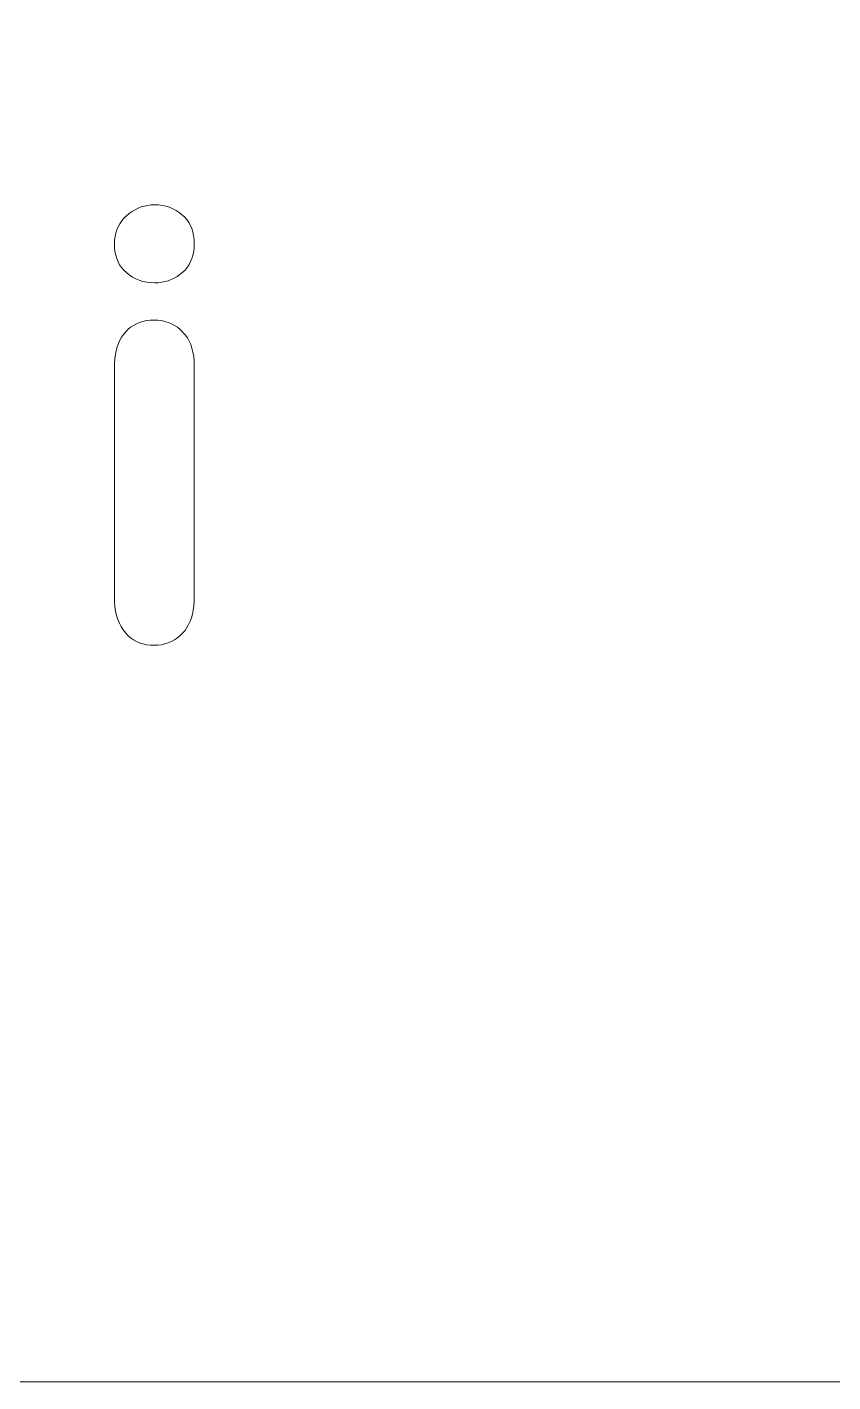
# Model space of a CAD drawing. Header units: millimetres. Extents: x -101 to 34, y -11 to -1.
# Drawn here: x -74.83 to -71.86, y -11.25 to -6.25 of the extents above; entities that cross this region are included whole.
import ezdxf

# ---------------------------------------------------------------- set-up
doc = ezdxf.new("R2010")
doc.units = ezdxf.units.MM
doc.header["$MEASUREMENT"] = 0
doc.layers.add('Layer 1', color=7, linetype='Continuous')

msp = doc.modelspace()

# ---------------------------------------------------------------- linework, layer by layer
at = {"layer": 'Layer 1', "lineweight": 20}
for points, knots in [([(-100.9197, -2.2468), (-100.9197, -2.2468), (-100.9197, -1.2468), (-100.9197, -1.2468), (-55.9197, -1.2468), (-10.9197, -1.2468), (34.0803, -1.2468), (34.0803, -1.2468), (34.0803, -10.2468), (34.0803, -10.2468)], [0, 0, 0, 0, 0.333333, 0.333333, 0.333333, 0.666667, 0.666667, 0.666667, 1, 1, 1, 1]), ([(19.0803, -10.2468), (19.0803, -10.2468), (34.0803, -10.2468), (34.0803, -10.2468), (34.0803, -10.2468), (34.0803, -11.2468), (34.0803, -11.2468), (-10.9197, -11.2468), (-55.9197, -11.2468), (-100.9197, -11.2468), (-100.9197, -11.2468), (-100.9197, -2.2468), (-100.9197, -2.2468), (-100.9197, -2.2468), (-85.9197, -2.2468), (-85.9197, -2.2468), (-85.9197, -2.2468), (-85.9197, -3.2468), (-85.9197, -3.2468), (-85.9197, -3.2468), (-70.9197, -3.2468), (-70.9197, -3.2468), (-70.9197, -3.2468), (-70.9197, -4.2468), (-70.9197, -4.2468), (-70.9197, -4.2468), (-55.9197, -4.2468), (-55.9197, -4.2468), (-55.9197, -4.2468), (-55.9197, -5.2468), (-55.9197, -5.2468), (-55.9197, -5.2468), (-40.9197, -5.2468), (-40.9197, -5.2468), (-40.9197, -5.2468), (-40.9197, -6.2468), (-40.9197, -6.2468), (-40.9197, -6.2468), (-25.9197, -6.2468), (-25.9197, -6.2468), (-25.9197, -6.2468), (-25.9197, -7.2468), (-25.9197, -7.2468), (-25.9197, -7.2468), (-10.9197, -7.2468), (-10.9197, -7.2468), (-10.9197, -7.2468), (-10.9197, -8.2468), (-10.9197, -8.2468), (-10.9197, -8.2468), (4.0803, -8.2468), (4.0803, -8.2468), (4.0803, -8.2468), (4.0803, -9.2468), (4.0803, -9.2468), (4.0803, -9.2468), (19.0803, -9.2468), (19.0803, -9.2468), (19.0803, -9.2468), (19.0803, -10.2468), (19.0803, -10.2468)], [0, 0, 0, 0, 0.05, 0.05, 0.05, 0.1, 0.1, 0.1, 0.15, 0.15, 0.15, 0.2, 0.2, 0.2, 0.25, 0.25, 0.25, 0.3, 0.3, 0.3, 0.35, 0.35, 0.35, 0.4, 0.4, 0.4, 0.45, 0.45, 0.45, 0.5, 0.5, 0.5, 0.55, 0.55, 0.55, 0.6, 0.6, 0.6, 0.65, 0.65, 0.65, 0.7, 0.7, 0.7, 0.75, 0.75, 0.75, 0.8, 0.8, 0.8, 0.85, 0.85, 0.85, 0.9, 0.9, 0.9, 0.95, 0.95, 0.95, 1, 1, 1, 1])]:
    msp.add_open_spline(points, degree=3, knots=knots, dxfattribs=at)
at = {"layer": 'Layer 1', "color": 1, "lineweight": 9}
for points, knots in [([(-74.3631, -7.1906), (-74.3631, -7.1906), (-74.3783, -7.1899), (-74.3783, -7.1899), (-74.3783, -7.1899), (-74.3783, -7.1899), (-74.3783, -7.1899), (-74.3783, -7.1899), (-74.3928, -7.1882), (-74.3928, -7.1882), (-74.3928, -7.1882), (-74.3928, -7.1882), (-74.3928, -7.1882), (-74.3928, -7.1882), (-74.4067, -7.1853), (-74.4067, -7.1853), (-74.4067, -7.1853), (-74.4067, -7.1853), (-74.4067, -7.1853), (-74.4067, -7.1853), (-74.4202, -7.1812), (-74.4202, -7.1812), (-74.4202, -7.1812), (-74.4202, -7.1812), (-74.4202, -7.1812), (-74.4202, -7.1812), (-74.433, -7.1758), (-74.433, -7.1758), (-74.433, -7.1758), (-74.433, -7.1758), (-74.433, -7.1758), (-74.433, -7.1758), (-74.4454, -7.1693), (-74.4454, -7.1693), (-74.4454, -7.1693), (-74.4454, -7.1693), (-74.4454, -7.1693), (-74.4454, -7.1693), (-74.4572, -7.1617), (-74.4572, -7.1617), (-74.4572, -7.1617), (-74.4572, -7.1617), (-74.4572, -7.1617), (-74.4572, -7.1617), (-74.4775, -7.1441), (-74.4775, -7.1441), (-74.4775, -7.1441), (-74.4775, -7.1441), (-74.4775, -7.1441), (-74.4775, -7.1441), (-74.4856, -7.1346), (-74.4856, -7.1346), (-74.4856, -7.1346), (-74.4856, -7.1346), (-74.4856, -7.1346), (-74.4856, -7.1346), (-74.4926, -7.1243), (-74.4926, -7.1243), (-74.4926, -7.1243), (-74.4926, -7.1243), (-74.4926, -7.1243), (-74.4926, -7.1243), (-74.4985, -7.1131), (-74.4985, -7.1131), (-74.4985, -7.1131), (-74.4985, -7.1131), (-74.4985, -7.1131), (-74.4985, -7.1131), (-74.5033, -7.1012), (-74.5033, -7.1012), (-74.5033, -7.1012), (-74.5033, -7.1012), (-74.5033, -7.1012), (-74.5033, -7.1012), (-74.5071, -7.0885), (-74.5071, -7.0885), (-74.5071, -7.0885), (-74.5071, -7.0885), (-74.5071, -7.0885), (-74.5071, -7.0885), (-74.5098, -7.0751), (-74.5098, -7.0751), (-74.5098, -7.0751), (-74.5098, -7.0751), (-74.5098, -7.0751), (-74.5098, -7.0751), (-74.5114, -7.0608), (-74.5114, -7.0608), (-74.5114, -7.0608), (-74.5114, -7.0608), (-74.5114, -7.0608), (-74.5114, -7.0608), (-74.5114, -7.0323), (-74.5114, -7.0323), (-74.5114, -7.0323), (-74.5114, -7.0323), (-74.5114, -7.0323), (-74.5114, -7.0323), (-74.5097, -7.0193), (-74.5097, -7.0193), (-74.5097, -7.0193), (-74.5097, -7.0193), (-74.5097, -7.0193), (-74.5097, -7.0193), (-74.507, -7.0069), (-74.507, -7.0069), (-74.507, -7.0069), (-74.507, -7.0069), (-74.507, -7.0069), (-74.507, -7.0069), (-74.5031, -6.9949), (-74.5031, -6.9949), (-74.5031, -6.9949), (-74.5031, -6.9949), (-74.5031, -6.9949), (-74.5031, -6.9949), (-74.4982, -6.9835), (-74.4982, -6.9835), (-74.4982, -6.9835), (-74.4982, -6.9835), (-74.4982, -6.9835), (-74.4982, -6.9835), (-74.4921, -6.9726), (-74.4921, -6.9726), (-74.4921, -6.9726), (-74.4921, -6.9726), (-74.4921, -6.9726), (-74.4921, -6.9726), (-74.485, -6.9623), (-74.485, -6.9623), (-74.485, -6.9623), (-74.485, -6.9623), (-74.485, -6.9623), (-74.485, -6.9623), (-74.4766, -6.9525), (-74.4766, -6.9525), (-74.4766, -6.9525), (-74.4766, -6.9525), (-74.4766, -6.9525), (-74.4766, -6.9525), (-74.4571, -6.9347), (-74.4571, -6.9347), (-74.4571, -6.9347), (-74.4571, -6.9347), (-74.4571, -6.9347), (-74.4571, -6.9347), (-74.4466, -6.9272), (-74.4466, -6.9272), (-74.4466, -6.9272), (-74.4466, -6.9272), (-74.4466, -6.9272), (-74.4466, -6.9272), (-74.4357, -6.9207), (-74.4357, -6.9207), (-74.4357, -6.9207), (-74.4357, -6.9207), (-74.4357, -6.9207), (-74.4357, -6.9207), (-74.4246, -6.9152), (-74.4246, -6.9152), (-74.4246, -6.9152), (-74.4246, -6.9152), (-74.4246, -6.9152), (-74.4246, -6.9152), (-74.413, -6.9107), (-74.413, -6.9107), (-74.413, -6.9107), (-74.413, -6.9107), (-74.413, -6.9107), (-74.413, -6.9107), (-74.401, -6.9071), (-74.401, -6.9071), (-74.401, -6.9071), (-74.401, -6.9071), (-74.401, -6.9071), (-74.401, -6.9071), (-74.3888, -6.9046), (-74.3888, -6.9046), (-74.3888, -6.9046), (-74.3888, -6.9046), (-74.3888, -6.9046), (-74.3888, -6.9046), (-74.3761, -6.9032), (-74.3761, -6.9032), (-74.3761, -6.9032), (-74.3761, -6.9032), (-74.3761, -6.9032), (-74.3761, -6.9032), (-74.349, -6.9032), (-74.349, -6.9032), (-74.349, -6.9032), (-74.349, -6.9032), (-74.349, -6.9032), (-74.349, -6.9032), (-74.3352, -6.9049), (-74.3352, -6.9049), (-74.3352, -6.9049), (-74.3352, -6.9049), (-74.3352, -6.9049), (-74.3352, -6.9049), (-74.3219, -6.9078), (-74.3219, -6.9078), (-74.3219, -6.9078), (-74.3219, -6.9078), (-74.3219, -6.9078), (-74.3219, -6.9078), (-74.3091, -6.9117), (-74.3091, -6.9117), (-74.3091, -6.9117), (-74.3091, -6.9117), (-74.3091, -6.9117), (-74.3091, -6.9117), (-74.2966, -6.9169), (-74.2966, -6.9169), (-74.2966, -6.9169), (-74.2966, -6.9169), (-74.2966, -6.9169), (-74.2966, -6.9169), (-74.2846, -6.9231), (-74.2846, -6.9231), (-74.2846, -6.9231), (-74.2846, -6.9231), (-74.2846, -6.9231), (-74.2846, -6.9231), (-74.2729, -6.9306), (-74.2729, -6.9306), (-74.2729, -6.9306), (-74.2729, -6.9306), (-74.2729, -6.9306), (-74.2729, -6.9306), (-74.2523, -6.9478), (-74.2523, -6.9478), (-74.2523, -6.9478), (-74.2523, -6.9478), (-74.2523, -6.9478), (-74.2523, -6.9478), (-74.2441, -6.9572), (-74.2441, -6.9572), (-74.2441, -6.9572), (-74.2441, -6.9572), (-74.2441, -6.9572), (-74.2441, -6.9572), (-74.237, -6.9675), (-74.237, -6.9675), (-74.237, -6.9675), (-74.237, -6.9675), (-74.237, -6.9675), (-74.237, -6.9675), (-74.231, -6.9786), (-74.231, -6.9786), (-74.231, -6.9786), (-74.231, -6.9786), (-74.231, -6.9786), (-74.231, -6.9786), (-74.2261, -6.9904), (-74.2261, -6.9904), (-74.2261, -6.9904), (-74.2261, -6.9904), (-74.2261, -6.9904), (-74.2261, -6.9904), (-74.2223, -7.003), (-74.2223, -7.003), (-74.2223, -7.003), (-74.2223, -7.003), (-74.2223, -7.003), (-74.2223, -7.003), (-74.2195, -7.0165), (-74.2195, -7.0165), (-74.2195, -7.0165), (-74.2195, -7.0165), (-74.2195, -7.0165), (-74.2195, -7.0165), (-74.2179, -7.0307), (-74.2179, -7.0307), (-74.2179, -7.0307), (-74.2179, -7.0307), (-74.2179, -7.0307), (-74.2179, -7.0307), (-74.2179, -7.0606), (-74.2179, -7.0606), (-74.2179, -7.0606), (-74.2179, -7.0606), (-74.2179, -7.0606), (-74.2179, -7.0606), (-74.2194, -7.0746), (-74.2194, -7.0746), (-74.2194, -7.0746), (-74.2194, -7.0746), (-74.2194, -7.0746), (-74.2194, -7.0746), (-74.2221, -7.0879), (-74.2221, -7.0879), (-74.2221, -7.0879), (-74.2221, -7.0879), (-74.2221, -7.0879), (-74.2221, -7.0879), (-74.2259, -7.1005), (-74.2259, -7.1005), (-74.2259, -7.1005), (-74.2259, -7.1005), (-74.2259, -7.1005), (-74.2259, -7.1005), (-74.2307, -7.1123), (-74.2307, -7.1123), (-74.2307, -7.1123), (-74.2307, -7.1123), (-74.2307, -7.1123), (-74.2307, -7.1123), (-74.2365, -7.1234), (-74.2365, -7.1234), (-74.2365, -7.1234), (-74.2365, -7.1234), (-74.2365, -7.1234), (-74.2365, -7.1234), (-74.2434, -7.1337), (-74.2434, -7.1337), (-74.2434, -7.1337), (-74.2434, -7.1337), (-74.2434, -7.1337), (-74.2434, -7.1337), (-74.2514, -7.1433), (-74.2514, -7.1433), (-74.2514, -7.1433), (-74.2514, -7.1433), (-74.2514, -7.1433), (-74.2514, -7.1433), (-74.2703, -7.1602), (-74.2703, -7.1602), (-74.2703, -7.1602), (-74.2703, -7.1602), (-74.2703, -7.1602), (-74.2703, -7.1602), (-74.2805, -7.1673), (-74.2805, -7.1673), (-74.2805, -7.1673), (-74.2805, -7.1673), (-74.2805, -7.1673), (-74.2805, -7.1673), (-74.2911, -7.1734), (-74.2911, -7.1734), (-74.2911, -7.1734), (-74.2911, -7.1734), (-74.2911, -7.1734), (-74.2911, -7.1734), (-74.3021, -7.1787), (-74.3021, -7.1787), (-74.3021, -7.1787), (-74.3021, -7.1787), (-74.3021, -7.1787), (-74.3021, -7.1787), (-74.3135, -7.1829), (-74.3135, -7.1829), (-74.3135, -7.1829), (-74.3135, -7.1829), (-74.3135, -7.1829), (-74.3135, -7.1829), (-74.3253, -7.1862), (-74.3253, -7.1862), (-74.3253, -7.1862), (-74.3253, -7.1862), (-74.3253, -7.1862), (-74.3253, -7.1862), (-74.3375, -7.1887), (-74.3375, -7.1887), (-74.3375, -7.1887), (-74.3375, -7.1887), (-74.3375, -7.1887), (-74.3375, -7.1887), (-74.3501, -7.1901), (-74.3501, -7.1901), (-74.3501, -7.1901), (-74.3501, -7.1901), (-74.3501, -7.1901), (-74.3501, -7.1901), (-74.3631, -7.1906), (-74.3631, -7.1906)], [0, 0, 0, 0, 0.008, 0.008, 0.008, 0.016, 0.016, 0.016, 0.024, 0.024, 0.024, 0.032, 0.032, 0.032, 0.04, 0.04, 0.04, 0.048, 0.048, 0.048, 0.056, 0.056, 0.056, 0.064, 0.064, 0.064, 0.072, 0.072, 0.072, 0.08, 0.08, 0.08, 0.088, 0.088, 0.088, 0.096, 0.096, 0.096, 0.104, 0.104, 0.104, 0.112, 0.112, 0.112, 0.12, 0.12, 0.12, 0.128, 0.128, 0.128, 0.136, 0.136, 0.136, 0.144, 0.144, 0.144, 0.152, 0.152, 0.152, 0.16, 0.16, 0.16, 0.168, 0.168, 0.168, 0.176, 0.176, 0.176, 0.184, 0.184, 0.184, 0.192, 0.192, 0.192, 0.2, 0.2, 0.2, 0.208, 0.208, 0.208, 0.216, 0.216, 0.216, 0.224, 0.224, 0.224, 0.232, 0.232, 0.232, 0.24, 0.24, 0.24, 0.248, 0.248, 0.248, 0.256, 0.256, 0.256, 0.264, 0.264, 0.264, 0.272, 0.272, 0.272, 0.28, 0.28, 0.28, 0.288, 0.288, 0.288, 0.296, 0.296, 0.296, 0.304, 0.304, 0.304, 0.312, 0.312, 0.312, 0.32, 0.32, 0.32, 0.328, 0.328, 0.328, 0.336, 0.336, 0.336, 0.344, 0.344, 0.344, 0.352, 0.352, 0.352, 0.36, 0.36, 0.36, 0.368, 0.368, 0.368, 0.376, 0.376, 0.376, 0.384, 0.384, 0.384, 0.392, 0.392, 0.392, 0.4, 0.4, 0.4, 0.408, 0.408, 0.408, 0.416, 0.416, 0.416, 0.424, 0.424, 0.424, 0.432, 0.432, 0.432, 0.44, 0.44, 0.44, 0.448, 0.448, 0.448, 0.456, 0.456, 0.456, 0.464, 0.464, 0.464, 0.472, 0.472, 0.472, 0.48, 0.48, 0.48, 0.488, 0.488, 0.488, 0.496, 0.496, 0.496, 0.504, 0.504, 0.504, 0.512, 0.512, 0.512, 0.52, 0.52, 0.52, 0.528, 0.528, 0.528, 0.536, 0.536, 0.536, 0.544, 0.544, 0.544, 0.552, 0.552, 0.552, 0.56, 0.56, 0.56, 0.568, 0.568, 0.568, 0.576, 0.576, 0.576, 0.584, 0.584, 0.584, 0.592, 0.592, 0.592, 0.6, 0.6, 0.6, 0.608, 0.608, 0.608, 0.616, 0.616, 0.616, 0.624, 0.624, 0.624, 0.632, 0.632, 0.632, 0.64, 0.64, 0.64, 0.648, 0.648, 0.648, 0.656, 0.656, 0.656, 0.664, 0.664, 0.664, 0.672, 0.672, 0.672, 0.68, 0.68, 0.68, 0.688, 0.688, 0.688, 0.696, 0.696, 0.696, 0.704, 0.704, 0.704, 0.712, 0.712, 0.712, 0.72, 0.72, 0.72, 0.728, 0.728, 0.728, 0.736, 0.736, 0.736, 0.744, 0.744, 0.744, 0.752, 0.752, 0.752, 0.76, 0.76, 0.76, 0.768, 0.768, 0.768, 0.776, 0.776, 0.776, 0.784, 0.784, 0.784, 0.792, 0.792, 0.792, 0.8, 0.8, 0.8, 0.808, 0.808, 0.808, 0.816, 0.816, 0.816, 0.824, 0.824, 0.824, 0.832, 0.832, 0.832, 0.84, 0.84, 0.84, 0.848, 0.848, 0.848, 0.856, 0.856, 0.856, 0.864, 0.864, 0.864, 0.872, 0.872, 0.872, 0.88, 0.88, 0.88, 0.888, 0.888, 0.888, 0.896, 0.896, 0.896, 0.904, 0.904, 0.904, 0.912, 0.912, 0.912, 0.92, 0.92, 0.92, 0.928, 0.928, 0.928, 0.936, 0.936, 0.936, 0.944, 0.944, 0.944, 0.952, 0.952, 0.952, 0.96, 0.96, 0.96, 0.968, 0.968, 0.968, 0.976, 0.976, 0.976, 0.984, 0.984, 0.984, 0.992, 0.992, 0.992, 1, 1, 1, 1]), ([(-74.2174, -7.4955), (-74.2174, -7.4955), (-74.2174, -7.4965), (-74.2174, -7.4965), (-74.2174, -7.4965), (-74.2174, -7.4965), (-74.2174, -7.4965), (-74.2174, -7.4965), (-74.2174, -7.4996), (-74.2174, -7.4996), (-74.2174, -7.4996), (-74.2174, -7.4996), (-74.2174, -7.4996), (-74.2174, -7.4996), (-74.2174, -7.5047), (-74.2174, -7.5047), (-74.2174, -7.5047), (-74.2174, -7.5047), (-74.2174, -7.5047), (-74.2174, -7.5047), (-74.2174, -7.5116), (-74.2174, -7.5116), (-74.2174, -7.5116), (-74.2174, -7.5116), (-74.2174, -7.5116), (-74.2174, -7.5116), (-74.2174, -7.5203), (-74.2174, -7.5203), (-74.2174, -7.5203), (-74.2174, -7.5203), (-74.2174, -7.5203), (-74.2174, -7.5203), (-74.2174, -7.5307), (-74.2174, -7.5307), (-74.2174, -7.5307), (-74.2174, -7.5307), (-74.2174, -7.5307), (-74.2174, -7.5307), (-74.2174, -7.5427), (-74.2174, -7.5427), (-74.2174, -7.5427), (-74.2174, -7.5427), (-74.2174, -7.5427), (-74.2174, -7.5427), (-74.2174, -7.5563), (-74.2174, -7.5563), (-74.2174, -7.5563), (-74.2174, -7.5563), (-74.2174, -7.5563), (-74.2174, -7.5563), (-74.2174, -7.5713), (-74.2174, -7.5713), (-74.2174, -7.5713), (-74.2174, -7.5713), (-74.2174, -7.5713), (-74.2174, -7.5713), (-74.2174, -7.5876), (-74.2174, -7.5876), (-74.2174, -7.5876), (-74.2174, -7.5876), (-74.2174, -7.5876), (-74.2174, -7.5876), (-74.2174, -7.6052), (-74.2174, -7.6052), (-74.2174, -7.6052), (-74.2174, -7.6052), (-74.2174, -7.6052), (-74.2174, -7.6052), (-74.2174, -7.6239), (-74.2174, -7.6239), (-74.2174, -7.6239), (-74.2174, -7.6239), (-74.2174, -7.6239), (-74.2174, -7.6239), (-74.2174, -7.6438), (-74.2174, -7.6438), (-74.2174, -7.6438), (-74.2174, -7.6438), (-74.2174, -7.6438), (-74.2174, -7.6438), (-74.2174, -7.6647), (-74.2174, -7.6647), (-74.2174, -7.6647), (-74.2174, -7.6647), (-74.2174, -7.6647), (-74.2174, -7.6647), (-74.2174, -7.6864), (-74.2174, -7.6864), (-74.2174, -7.6864), (-74.2174, -7.6864), (-74.2174, -7.6864), (-74.2174, -7.6864), (-74.2174, -7.709), (-74.2174, -7.709), (-74.2174, -7.709), (-74.2174, -7.709), (-74.2174, -7.709), (-74.2174, -7.709), (-74.2174, -7.7324), (-74.2174, -7.7324), (-74.2174, -7.7324), (-74.2174, -7.7324), (-74.2174, -7.7324), (-74.2174, -7.7324), (-74.2174, -7.7564), (-74.2174, -7.7564), (-74.2174, -7.7564), (-74.2174, -7.7564), (-74.2174, -7.7564), (-74.2174, -7.7564), (-74.2174, -7.7809), (-74.2174, -7.7809), (-74.2174, -7.7809), (-74.2174, -7.7809), (-74.2174, -7.7809), (-74.2174, -7.7809), (-74.2174, -7.8059), (-74.2174, -7.8059), (-74.2174, -7.8059), (-74.2174, -7.8059), (-74.2174, -7.8059), (-74.2174, -7.8059), (-74.2174, -7.8314), (-74.2174, -7.8314), (-74.2174, -7.8314), (-74.2174, -7.8314), (-74.2174, -7.8314), (-74.2174, -7.8314), (-74.2174, -7.8571), (-74.2174, -7.8571), (-74.2174, -7.8571), (-74.2174, -7.8571), (-74.2174, -7.8571), (-74.2174, -7.8571), (-74.2174, -7.8831), (-74.2174, -7.8831), (-74.2174, -7.8831), (-74.2174, -7.8831), (-74.2174, -7.8831), (-74.2174, -7.8831), (-74.2174, -7.9091), (-74.2174, -7.9091), (-74.2174, -7.9091), (-74.2174, -7.9091), (-74.2174, -7.9091), (-74.2174, -7.9091), (-74.2174, -7.9353), (-74.2174, -7.9353), (-74.2174, -7.9353), (-74.2174, -7.9353), (-74.2174, -7.9353), (-74.2174, -7.9353), (-74.2174, -7.9613), (-74.2174, -7.9613), (-74.2174, -7.9613), (-74.2174, -7.9613), (-74.2174, -7.9613), (-74.2174, -7.9613), (-74.2174, -7.9873), (-74.2174, -7.9873), (-74.2174, -7.9873), (-74.2174, -7.9873), (-74.2174, -7.9873), (-74.2174, -7.9873), (-74.2174, -8.013), (-74.2174, -8.013), (-74.2174, -8.013), (-74.2174, -8.013), (-74.2174, -8.013), (-74.2174, -8.013), (-74.2174, -8.0385), (-74.2174, -8.0385), (-74.2174, -8.0385), (-74.2174, -8.0385), (-74.2174, -8.0385), (-74.2174, -8.0385), (-74.2174, -8.0635), (-74.2174, -8.0635), (-74.2174, -8.0635), (-74.2174, -8.0635), (-74.2174, -8.0635), (-74.2174, -8.0635), (-74.2174, -8.088), (-74.2174, -8.088), (-74.2174, -8.088), (-74.2174, -8.088), (-74.2174, -8.088), (-74.2174, -8.088), (-74.2174, -8.112), (-74.2174, -8.112), (-74.2174, -8.112), (-74.2174, -8.112), (-74.2174, -8.112), (-74.2174, -8.112), (-74.2174, -8.1354), (-74.2174, -8.1354), (-74.2174, -8.1354), (-74.2174, -8.1354), (-74.2174, -8.1354), (-74.2174, -8.1354), (-74.2174, -8.1579), (-74.2174, -8.1579), (-74.2174, -8.1579), (-74.2174, -8.1579), (-74.2174, -8.1579), (-74.2174, -8.1579), (-74.2174, -8.1797), (-74.2174, -8.1797), (-74.2174, -8.1797), (-74.2174, -8.1797), (-74.2174, -8.1797), (-74.2174, -8.1797), (-74.2174, -8.2006), (-74.2174, -8.2006), (-74.2174, -8.2006), (-74.2174, -8.2006), (-74.2174, -8.2006), (-74.2174, -8.2006), (-74.2174, -8.2205), (-74.2174, -8.2205), (-74.2174, -8.2205), (-74.2174, -8.2205), (-74.2174, -8.2205), (-74.2174, -8.2205), (-74.2174, -8.2392), (-74.2174, -8.2392), (-74.2174, -8.2392), (-74.2174, -8.2392), (-74.2174, -8.2392), (-74.2174, -8.2392), (-74.2174, -8.2568), (-74.2174, -8.2568), (-74.2174, -8.2568), (-74.2174, -8.2568), (-74.2174, -8.2568), (-74.2174, -8.2568), (-74.2174, -8.2731), (-74.2174, -8.2731), (-74.2174, -8.2731), (-74.2174, -8.2731), (-74.2174, -8.2731), (-74.2174, -8.2731), (-74.2174, -8.2881), (-74.2174, -8.2881), (-74.2174, -8.2881), (-74.2174, -8.2881), (-74.2174, -8.2881), (-74.2174, -8.2881), (-74.2174, -8.3016), (-74.2174, -8.3016), (-74.2174, -8.3016), (-74.2174, -8.3016), (-74.2174, -8.3016), (-74.2174, -8.3016), (-74.2174, -8.3137), (-74.2174, -8.3137), (-74.2174, -8.3137), (-74.2174, -8.3137), (-74.2174, -8.3137), (-74.2174, -8.3137), (-74.2174, -8.3241), (-74.2174, -8.3241), (-74.2174, -8.3241), (-74.2174, -8.3241), (-74.2174, -8.3241), (-74.2174, -8.3241), (-74.2174, -8.3328), (-74.2174, -8.3328), (-74.2174, -8.3328), (-74.2174, -8.3328), (-74.2174, -8.3328), (-74.2174, -8.3328), (-74.2174, -8.3397), (-74.2174, -8.3397), (-74.2174, -8.3397), (-74.2174, -8.3397), (-74.2174, -8.3397), (-74.2174, -8.3397), (-74.2174, -8.3448), (-74.2174, -8.3448), (-74.2174, -8.3448), (-74.2174, -8.3448), (-74.2174, -8.3448), (-74.2174, -8.3448), (-74.2174, -8.3479), (-74.2174, -8.3479), (-74.2174, -8.3479), (-74.2174, -8.3479), (-74.2174, -8.3479), (-74.2174, -8.3479), (-74.2177, -8.3662), (-74.2177, -8.3662), (-74.2177, -8.3662), (-74.2177, -8.3662), (-74.2177, -8.3662), (-74.2177, -8.3662), (-74.219, -8.3827), (-74.219, -8.3827), (-74.219, -8.3827), (-74.219, -8.3827), (-74.219, -8.3827), (-74.219, -8.3827), (-74.2212, -8.3982), (-74.2212, -8.3982), (-74.2212, -8.3982), (-74.2212, -8.3982), (-74.2212, -8.3982), (-74.2212, -8.3982), (-74.224, -8.4129), (-74.224, -8.4129), (-74.224, -8.4129), (-74.224, -8.4129), (-74.224, -8.4129), (-74.224, -8.4129), (-74.2278, -8.4268), (-74.2278, -8.4268), (-74.2278, -8.4268), (-74.2278, -8.4268), (-74.2278, -8.4268), (-74.2278, -8.4268), (-74.2324, -8.4397), (-74.2324, -8.4397), (-74.2324, -8.4397), (-74.2324, -8.4397), (-74.2324, -8.4397), (-74.2324, -8.4397), (-74.238, -8.4518), (-74.238, -8.4518), (-74.238, -8.4518), (-74.238, -8.4518), (-74.238, -8.4518), (-74.238, -8.4518), (-74.2443, -8.4631), (-74.2443, -8.4631), (-74.2443, -8.4631), (-74.2443, -8.4631), (-74.2443, -8.4631), (-74.2443, -8.4631), (-74.2514, -8.4734), (-74.2514, -8.4734), (-74.2514, -8.4734), (-74.2514, -8.4734), (-74.2514, -8.4734), (-74.2514, -8.4734), (-74.269, -8.4925), (-74.269, -8.4925), (-74.269, -8.4925), (-74.269, -8.4925), (-74.269, -8.4925), (-74.269, -8.4925), (-74.2792, -8.5009), (-74.2792, -8.5009), (-74.2792, -8.5009), (-74.2792, -8.5009), (-74.2792, -8.5009), (-74.2792, -8.5009), (-74.2899, -8.5082), (-74.2899, -8.5082), (-74.2899, -8.5082), (-74.2899, -8.5082), (-74.2899, -8.5082), (-74.2899, -8.5082), (-74.3012, -8.5143), (-74.3012, -8.5143), (-74.3012, -8.5143), (-74.3012, -8.5143), (-74.3012, -8.5143), (-74.3012, -8.5143), (-74.3131, -8.5193), (-74.3131, -8.5193), (-74.3131, -8.5193), (-74.3131, -8.5193), (-74.3131, -8.5193), (-74.3131, -8.5193), (-74.3254, -8.5233), (-74.3254, -8.5233), (-74.3254, -8.5233), (-74.3254, -8.5233), (-74.3254, -8.5233), (-74.3254, -8.5233), (-74.3385, -8.5261), (-74.3385, -8.5261), (-74.3385, -8.5261), (-74.3385, -8.5261), (-74.3385, -8.5261), (-74.3385, -8.5261), (-74.352, -8.5277), (-74.352, -8.5277), (-74.352, -8.5277), (-74.352, -8.5277), (-74.352, -8.5277), (-74.352, -8.5277), (-74.3802, -8.5277), (-74.3802, -8.5277), (-74.3802, -8.5277), (-74.3802, -8.5277), (-74.3802, -8.5277), (-74.3802, -8.5277), (-74.3937, -8.526), (-74.3937, -8.526), (-74.3937, -8.526), (-74.3937, -8.526), (-74.3937, -8.526), (-74.3937, -8.526), (-74.4066, -8.5232), (-74.4066, -8.5232), (-74.4066, -8.5232), (-74.4066, -8.5232), (-74.4066, -8.5232), (-74.4066, -8.5232), (-74.4189, -8.5191), (-74.4189, -8.5191), (-74.4189, -8.5191), (-74.4189, -8.5191), (-74.4189, -8.5191), (-74.4189, -8.5191), (-74.4306, -8.514), (-74.4306, -8.514), (-74.4306, -8.514), (-74.4306, -8.514), (-74.4306, -8.514), (-74.4306, -8.514), (-74.4417, -8.5077), (-74.4417, -8.5077), (-74.4417, -8.5077), (-74.4417, -8.5077), (-74.4417, -8.5077), (-74.4417, -8.5077), (-74.4522, -8.5002), (-74.4522, -8.5002), (-74.4522, -8.5002), (-74.4522, -8.5002), (-74.4522, -8.5002), (-74.4522, -8.5002), (-74.462, -8.4916), (-74.462, -8.4916), (-74.462, -8.4916), (-74.462, -8.4916), (-74.462, -8.4916), (-74.462, -8.4916), (-74.4798, -8.471), (-74.4798, -8.471), (-74.4798, -8.471), (-74.4798, -8.471), (-74.4798, -8.471), (-74.4798, -8.471), (-74.4873, -8.4592), (-74.4873, -8.4592), (-74.4873, -8.4592), (-74.4873, -8.4592), (-74.4873, -8.4592), (-74.4873, -8.4592), (-74.4938, -8.4464), (-74.4938, -8.4464), (-74.4938, -8.4464), (-74.4938, -8.4464), (-74.4938, -8.4464), (-74.4938, -8.4464), (-74.4994, -8.4326), (-74.4994, -8.4326), (-74.4994, -8.4326), (-74.4994, -8.4326), (-74.4994, -8.4326), (-74.4994, -8.4326), (-74.5039, -8.4179), (-74.5039, -8.4179), (-74.5039, -8.4179), (-74.5039, -8.4179), (-74.5039, -8.4179), (-74.5039, -8.4179), (-74.5074, -8.4021), (-74.5074, -8.4021), (-74.5074, -8.4021), (-74.5074, -8.4021), (-74.5074, -8.4021), (-74.5074, -8.4021), (-74.5099, -8.3854), (-74.5099, -8.3854), (-74.5099, -8.3854), (-74.5099, -8.3854), (-74.5099, -8.3854), (-74.5099, -8.3854), (-74.5114, -8.3676), (-74.5114, -8.3676), (-74.5114, -8.3676), (-74.5114, -8.3676), (-74.5114, -8.3676), (-74.5114, -8.3676), (-74.5119, -8.3479), (-74.5119, -8.3479), (-74.5119, -8.3479), (-74.5119, -8.3479), (-74.5119, -8.3479), (-74.5119, -8.3479), (-74.5119, -8.3449), (-74.5119, -8.3449), (-74.5119, -8.3449), (-74.5119, -8.3449), (-74.5119, -8.3449), (-74.5119, -8.3449), (-74.5119, -8.3398), (-74.5119, -8.3398), (-74.5119, -8.3398), (-74.5119, -8.3398), (-74.5119, -8.3398), (-74.5119, -8.3398), (-74.5119, -8.333), (-74.5119, -8.333), (-74.5119, -8.333), (-74.5119, -8.333), (-74.5119, -8.333), (-74.5119, -8.333), (-74.5119, -8.3243), (-74.5119, -8.3243), (-74.5119, -8.3243), (-74.5119, -8.3243), (-74.5119, -8.3243), (-74.5119, -8.3243), (-74.5119, -8.3141), (-74.5119, -8.3141), (-74.5119, -8.3141), (-74.5119, -8.3141), (-74.5119, -8.3141), (-74.5119, -8.3141), (-74.5119, -8.3021), (-74.5119, -8.3021), (-74.5119, -8.3021), (-74.5119, -8.3021), (-74.5119, -8.3021), (-74.5119, -8.3021), (-74.5119, -8.2887), (-74.5119, -8.2887), (-74.5119, -8.2887), (-74.5119, -8.2887), (-74.5119, -8.2887), (-74.5119, -8.2887), (-74.5119, -8.2739), (-74.5119, -8.2739), (-74.5119, -8.2739), (-74.5119, -8.2739), (-74.5119, -8.2739), (-74.5119, -8.2739), (-74.5119, -8.2577), (-74.5119, -8.2577), (-74.5119, -8.2577), (-74.5119, -8.2577), (-74.5119, -8.2577), (-74.5119, -8.2577), (-74.5119, -8.2403), (-74.5119, -8.2403), (-74.5119, -8.2403), (-74.5119, -8.2403), (-74.5119, -8.2403), (-74.5119, -8.2403), (-74.5119, -8.2218), (-74.5119, -8.2218), (-74.5119, -8.2218), (-74.5119, -8.2218), (-74.5119, -8.2218), (-74.5119, -8.2218), (-74.5119, -8.2021), (-74.5119, -8.2021), (-74.5119, -8.2021), (-74.5119, -8.2021), (-74.5119, -8.2021), (-74.5119, -8.2021), (-74.5119, -8.1815), (-74.5119, -8.1815), (-74.5119, -8.1815), (-74.5119, -8.1815), (-74.5119, -8.1815), (-74.5119, -8.1815), (-74.5119, -8.1599), (-74.5119, -8.1599), (-74.5119, -8.1599), (-74.5119, -8.1599), (-74.5119, -8.1599), (-74.5119, -8.1599), (-74.5119, -8.1375), (-74.5119, -8.1375), (-74.5119, -8.1375), (-74.5119, -8.1375), (-74.5119, -8.1375), (-74.5119, -8.1375), (-74.5119, -8.1145), (-74.5119, -8.1145), (-74.5119, -8.1145), (-74.5119, -8.1145), (-74.5119, -8.1145), (-74.5119, -8.1145), (-74.5119, -8.0907), (-74.5119, -8.0907), (-74.5119, -8.0907), (-74.5119, -8.0907), (-74.5119, -8.0907), (-74.5119, -8.0907), (-74.5119, -8.0665), (-74.5119, -8.0665), (-74.5119, -8.0665), (-74.5119, -8.0665), (-74.5119, -8.0665), (-74.5119, -8.0665), (-74.5119, -8.0416), (-74.5119, -8.0416), (-74.5119, -8.0416), (-74.5119, -8.0416), (-74.5119, -8.0416), (-74.5119, -8.0416), (-74.5119, -8.0165), (-74.5119, -8.0165), (-74.5119, -8.0165), (-74.5119, -8.0165), (-74.5119, -8.0165), (-74.5119, -8.0165), (-74.5119, -7.9911), (-74.5119, -7.9911), (-74.5119, -7.9911), (-74.5119, -7.9911), (-74.5119, -7.9911), (-74.5119, -7.9911), (-74.5119, -7.9654), (-74.5119, -7.9654), (-74.5119, -7.9654), (-74.5119, -7.9654), (-74.5119, -7.9654), (-74.5119, -7.9654), (-74.5119, -7.9396), (-74.5119, -7.9396), (-74.5119, -7.9396), (-74.5119, -7.9396), (-74.5119, -7.9396), (-74.5119, -7.9396), (-74.5119, -7.9137), (-74.5119, -7.9137), (-74.5119, -7.9137), (-74.5119, -7.9137), (-74.5119, -7.9137), (-74.5119, -7.9137), (-74.5119, -7.8879), (-74.5119, -7.8879), (-74.5119, -7.8879), (-74.5119, -7.8879), (-74.5119, -7.8879), (-74.5119, -7.8879), (-74.5119, -7.8622), (-74.5119, -7.8622), (-74.5119, -7.8622), (-74.5119, -7.8622), (-74.5119, -7.8622), (-74.5119, -7.8622), (-74.5119, -7.8367), (-74.5119, -7.8367), (-74.5119, -7.8367), (-74.5119, -7.8367), (-74.5119, -7.8367), (-74.5119, -7.8367), (-74.5119, -7.8116), (-74.5119, -7.8116), (-74.5119, -7.8116), (-74.5119, -7.8116), (-74.5119, -7.8116), (-74.5119, -7.8116), (-74.5119, -7.7868), (-74.5119, -7.7868), (-74.5119, -7.7868), (-74.5119, -7.7868), (-74.5119, -7.7868), (-74.5119, -7.7868), (-74.5119, -7.7625), (-74.5119, -7.7625), (-74.5119, -7.7625), (-74.5119, -7.7625), (-74.5119, -7.7625), (-74.5119, -7.7625), (-74.5119, -7.7387), (-74.5119, -7.7387), (-74.5119, -7.7387), (-74.5119, -7.7387), (-74.5119, -7.7387), (-74.5119, -7.7387), (-74.5119, -7.7156), (-74.5119, -7.7156), (-74.5119, -7.7156), (-74.5119, -7.7156), (-74.5119, -7.7156), (-74.5119, -7.7156), (-74.5119, -7.6933), (-74.5119, -7.6933), (-74.5119, -7.6933), (-74.5119, -7.6933), (-74.5119, -7.6933), (-74.5119, -7.6933), (-74.5119, -7.6718), (-74.5119, -7.6718), (-74.5119, -7.6718), (-74.5119, -7.6718), (-74.5119, -7.6718), (-74.5119, -7.6718), (-74.5119, -7.6511), (-74.5119, -7.6511), (-74.5119, -7.6511), (-74.5119, -7.6511), (-74.5119, -7.6511), (-74.5119, -7.6511), (-74.5119, -7.6315), (-74.5119, -7.6315), (-74.5119, -7.6315), (-74.5119, -7.6315), (-74.5119, -7.6315), (-74.5119, -7.6315), (-74.5119, -7.6129), (-74.5119, -7.6129), (-74.5119, -7.6129), (-74.5119, -7.6129), (-74.5119, -7.6129), (-74.5119, -7.6129), (-74.5119, -7.5955), (-74.5119, -7.5955), (-74.5119, -7.5955), (-74.5119, -7.5955), (-74.5119, -7.5955), (-74.5119, -7.5955), (-74.5119, -7.5793), (-74.5119, -7.5793), (-74.5119, -7.5793), (-74.5119, -7.5793), (-74.5119, -7.5793), (-74.5119, -7.5793), (-74.5119, -7.5645), (-74.5119, -7.5645), (-74.5119, -7.5645), (-74.5119, -7.5645), (-74.5119, -7.5645), (-74.5119, -7.5645), (-74.5119, -7.5511), (-74.5119, -7.5511), (-74.5119, -7.5511), (-74.5119, -7.5511), (-74.5119, -7.5511), (-74.5119, -7.5511), (-74.5119, -7.5392), (-74.5119, -7.5392), (-74.5119, -7.5392), (-74.5119, -7.5392), (-74.5119, -7.5392), (-74.5119, -7.5392), (-74.5119, -7.5289), (-74.5119, -7.5289), (-74.5119, -7.5289), (-74.5119, -7.5289), (-74.5119, -7.5289), (-74.5119, -7.5289), (-74.5119, -7.5203), (-74.5119, -7.5203), (-74.5119, -7.5203), (-74.5119, -7.5203), (-74.5119, -7.5203), (-74.5119, -7.5203), (-74.5119, -7.5134), (-74.5119, -7.5134), (-74.5119, -7.5134), (-74.5119, -7.5134), (-74.5119, -7.5134), (-74.5119, -7.5134), (-74.5119, -7.5084), (-74.5119, -7.5084), (-74.5119, -7.5084), (-74.5119, -7.5084), (-74.5119, -7.5084), (-74.5119, -7.5084), (-74.5119, -7.5054), (-74.5119, -7.5054), (-74.5119, -7.5054), (-74.5119, -7.5054), (-74.5119, -7.5054), (-74.5119, -7.5054), (-74.5116, -7.4871), (-74.5116, -7.4871), (-74.5116, -7.4871), (-74.5116, -7.4871), (-74.5116, -7.4871), (-74.5116, -7.4871), (-74.5103, -7.4708), (-74.5103, -7.4708), (-74.5103, -7.4708), (-74.5103, -7.4708), (-74.5103, -7.4708), (-74.5103, -7.4708), (-74.5082, -7.4555), (-74.5082, -7.4555), (-74.5082, -7.4555), (-74.5082, -7.4555), (-74.5082, -7.4555), (-74.5082, -7.4555), (-74.5054, -7.441), (-74.5054, -7.441), (-74.5054, -7.441), (-74.5054, -7.441), (-74.5054, -7.441), (-74.5054, -7.441), (-74.5017, -7.4273), (-74.5017, -7.4273), (-74.5017, -7.4273), (-74.5017, -7.4273), (-74.5017, -7.4273), (-74.5017, -7.4273), (-74.4972, -7.4146), (-74.4972, -7.4146), (-74.4972, -7.4146), (-74.4972, -7.4146), (-74.4972, -7.4146), (-74.4972, -7.4146), (-74.4919, -7.4027), (-74.4919, -7.4027), (-74.4919, -7.4027), (-74.4919, -7.4027), (-74.4919, -7.4027), (-74.4919, -7.4027), (-74.4859, -7.3916), (-74.4859, -7.3916), (-74.4859, -7.3916), (-74.4859, -7.3916), (-74.4859, -7.3916), (-74.4859, -7.3916), (-74.479, -7.3815), (-74.479, -7.3815), (-74.479, -7.3815), (-74.479, -7.3815), (-74.479, -7.3815), (-74.479, -7.3815), (-74.462, -7.3629), (-74.462, -7.3629), (-74.462, -7.3629), (-74.462, -7.3629), (-74.462, -7.3629), (-74.462, -7.3629), (-74.4522, -7.3547), (-74.4522, -7.3547), (-74.4522, -7.3547), (-74.4522, -7.3547), (-74.4522, -7.3547), (-74.4522, -7.3547), (-74.4417, -7.3476), (-74.4417, -7.3476), (-74.4417, -7.3476), (-74.4417, -7.3476), (-74.4417, -7.3476), (-74.4417, -7.3476), (-74.4306, -7.3415), (-74.4306, -7.3415), (-74.4306, -7.3415), (-74.4306, -7.3415), (-74.4306, -7.3415), (-74.4306, -7.3415), (-74.4189, -7.3366), (-74.4189, -7.3366), (-74.4189, -7.3366), (-74.4189, -7.3366), (-74.4189, -7.3366), (-74.4189, -7.3366), (-74.4066, -7.3328), (-74.4066, -7.3328), (-74.4066, -7.3328), (-74.4066, -7.3328), (-74.4066, -7.3328), (-74.4066, -7.3328), (-74.3937, -7.3301), (-74.3937, -7.3301), (-74.3937, -7.3301), (-74.3937, -7.3301), (-74.3937, -7.3301), (-74.3937, -7.3301), (-74.3802, -7.3284), (-74.3802, -7.3284), (-74.3802, -7.3284), (-74.3802, -7.3284), (-74.3802, -7.3284), (-74.3802, -7.3284), (-74.352, -7.3284), (-74.352, -7.3284), (-74.352, -7.3284), (-74.352, -7.3284), (-74.352, -7.3284), (-74.352, -7.3284), (-74.3385, -7.3301), (-74.3385, -7.3301), (-74.3385, -7.3301), (-74.3385, -7.3301), (-74.3385, -7.3301), (-74.3385, -7.3301), (-74.3254, -7.3328), (-74.3254, -7.3328), (-74.3254, -7.3328), (-74.3254, -7.3328), (-74.3254, -7.3328), (-74.3254, -7.3328), (-74.3131, -7.3366), (-74.3131, -7.3366), (-74.3131, -7.3366), (-74.3131, -7.3366), (-74.3131, -7.3366), (-74.3131, -7.3366), (-74.3012, -7.3415), (-74.3012, -7.3415), (-74.3012, -7.3415), (-74.3012, -7.3415), (-74.3012, -7.3415), (-74.3012, -7.3415), (-74.2899, -7.3476), (-74.2899, -7.3476), (-74.2899, -7.3476), (-74.2899, -7.3476), (-74.2899, -7.3476), (-74.2899, -7.3476), (-74.2792, -7.3547), (-74.2792, -7.3547), (-74.2792, -7.3547), (-74.2792, -7.3547), (-74.2792, -7.3547), (-74.2792, -7.3547), (-74.269, -7.3629), (-74.269, -7.3629), (-74.269, -7.3629), (-74.269, -7.3629), (-74.269, -7.3629), (-74.269, -7.3629), (-74.2505, -7.3825), (-74.2505, -7.3825), (-74.2505, -7.3825), (-74.2505, -7.3825), (-74.2505, -7.3825), (-74.2505, -7.3825), (-74.2428, -7.3936), (-74.2428, -7.3936), (-74.2428, -7.3936), (-74.2428, -7.3936), (-74.2428, -7.3936), (-74.2428, -7.3936), (-74.2361, -7.4056), (-74.2361, -7.4056), (-74.2361, -7.4056), (-74.2361, -7.4056), (-74.2361, -7.4056), (-74.2361, -7.4056), (-74.2304, -7.4185), (-74.2304, -7.4185), (-74.2304, -7.4185), (-74.2304, -7.4185), (-74.2304, -7.4185), (-74.2304, -7.4185), (-74.2257, -7.4322), (-74.2257, -7.4322), (-74.2257, -7.4322), (-74.2257, -7.4322), (-74.2257, -7.4322), (-74.2257, -7.4322), (-74.222, -7.4467), (-74.222, -7.4467), (-74.222, -7.4467), (-74.222, -7.4467), (-74.222, -7.4467), (-74.222, -7.4467), (-74.2194, -7.4622), (-74.2194, -7.4622), (-74.2194, -7.4622), (-74.2194, -7.4622), (-74.2194, -7.4622), (-74.2194, -7.4622), (-74.2179, -7.4784), (-74.2179, -7.4784), (-74.2179, -7.4784), (-74.2179, -7.4784), (-74.2179, -7.4784), (-74.2179, -7.4784), (-74.2174, -7.4955), (-74.2174, -7.4955)], [0, 0, 0, 0, 0.003077, 0.003077, 0.003077, 0.006154, 0.006154, 0.006154, 0.009231, 0.009231, 0.009231, 0.012308, 0.012308, 0.012308, 0.015385, 0.015385, 0.015385, 0.018462, 0.018462, 0.018462, 0.021538, 0.021538, 0.021538, 0.024615, 0.024615, 0.024615, 0.027692, 0.027692, 0.027692, 0.030769, 0.030769, 0.030769, 0.033846, 0.033846, 0.033846, 0.036923, 0.036923, 0.036923, 0.04, 0.04, 0.04, 0.043077, 0.043077, 0.043077, 0.046154, 0.046154, 0.046154, 0.049231, 0.049231, 0.049231, 0.052308, 0.052308, 0.052308, 0.055385, 0.055385, 0.055385, 0.058462, 0.058462, 0.058462, 0.061538, 0.061538, 0.061538, 0.064615, 0.064615, 0.064615, 0.067692, 0.067692, 0.067692, 0.070769, 0.070769, 0.070769, 0.073846, 0.073846, 0.073846, 0.076923, 0.076923, 0.076923, 0.08, 0.08, 0.08, 0.083077, 0.083077, 0.083077, 0.086154, 0.086154, 0.086154, 0.089231, 0.089231, 0.089231, 0.092308, 0.092308, 0.092308, 0.095385, 0.095385, 0.095385, 0.098462, 0.098462, 0.098462, 0.101538, 0.101538, 0.101538, 0.104615, 0.104615, 0.104615, 0.107692, 0.107692, 0.107692, 0.110769, 0.110769, 0.110769, 0.113846, 0.113846, 0.113846, 0.116923, 0.116923, 0.116923, 0.12, 0.12, 0.12, 0.123077, 0.123077, 0.123077, 0.126154, 0.126154, 0.126154, 0.129231, 0.129231, 0.129231, 0.132308, 0.132308, 0.132308, 0.135385, 0.135385, 0.135385, 0.138462, 0.138462, 0.138462, 0.141538, 0.141538, 0.141538, 0.144615, 0.144615, 0.144615, 0.147692, 0.147692, 0.147692, 0.150769, 0.150769, 0.150769, 0.153846, 0.153846, 0.153846, 0.156923, 0.156923, 0.156923, 0.16, 0.16, 0.16, 0.163077, 0.163077, 0.163077, 0.166154, 0.166154, 0.166154, 0.169231, 0.169231, 0.169231, 0.172308, 0.172308, 0.172308, 0.175385, 0.175385, 0.175385, 0.178462, 0.178462, 0.178462, 0.181538, 0.181538, 0.181538, 0.184615, 0.184615, 0.184615, 0.187692, 0.187692, 0.187692, 0.190769, 0.190769, 0.190769, 0.193846, 0.193846, 0.193846, 0.196923, 0.196923, 0.196923, 0.2, 0.2, 0.2, 0.203077, 0.203077, 0.203077, 0.206154, 0.206154, 0.206154, 0.209231, 0.209231, 0.209231, 0.212308, 0.212308, 0.212308, 0.215385, 0.215385, 0.215385, 0.218462, 0.218462, 0.218462, 0.221538, 0.221538, 0.221538, 0.224615, 0.224615, 0.224615, 0.227692, 0.227692, 0.227692, 0.230769, 0.230769, 0.230769, 0.233846, 0.233846, 0.233846, 0.236923, 0.236923, 0.236923, 0.24, 0.24, 0.24, 0.243077, 0.243077, 0.243077, 0.246154, 0.246154, 0.246154, 0.249231, 0.249231, 0.249231, 0.252308, 0.252308, 0.252308, 0.255385, 0.255385, 0.255385, 0.258462, 0.258462, 0.258462, 0.261538, 0.261538, 0.261538, 0.264615, 0.264615, 0.264615, 0.267692, 0.267692, 0.267692, 0.270769, 0.270769, 0.270769, 0.273846, 0.273846, 0.273846, 0.276923, 0.276923, 0.276923, 0.28, 0.28, 0.28, 0.283077, 0.283077, 0.283077, 0.286154, 0.286154, 0.286154, 0.289231, 0.289231, 0.289231, 0.292308, 0.292308, 0.292308, 0.295385, 0.295385, 0.295385, 0.298462, 0.298462, 0.298462, 0.301538, 0.301538, 0.301538, 0.304615, 0.304615, 0.304615, 0.307692, 0.307692, 0.307692, 0.310769, 0.310769, 0.310769, 0.313846, 0.313846, 0.313846, 0.316923, 0.316923, 0.316923, 0.32, 0.32, 0.32, 0.323077, 0.323077, 0.323077, 0.326154, 0.326154, 0.326154, 0.329231, 0.329231, 0.329231, 0.332308, 0.332308, 0.332308, 0.335385, 0.335385, 0.335385, 0.338462, 0.338462, 0.338462, 0.341538, 0.341538, 0.341538, 0.344615, 0.344615, 0.344615, 0.347692, 0.347692, 0.347692, 0.350769, 0.350769, 0.350769, 0.353846, 0.353846, 0.353846, 0.356923, 0.356923, 0.356923, 0.36, 0.36, 0.36, 0.363077, 0.363077, 0.363077, 0.366154, 0.366154, 0.366154, 0.369231, 0.369231, 0.369231, 0.372308, 0.372308, 0.372308, 0.375385, 0.375385, 0.375385, 0.378462, 0.378462, 0.378462, 0.381538, 0.381538, 0.381538, 0.384615, 0.384615, 0.384615, 0.387692, 0.387692, 0.387692, 0.390769, 0.390769, 0.390769, 0.393846, 0.393846, 0.393846, 0.396923, 0.396923, 0.396923, 0.4, 0.4, 0.4, 0.403077, 0.403077, 0.403077, 0.406154, 0.406154, 0.406154, 0.409231, 0.409231, 0.409231, 0.412308, 0.412308, 0.412308, 0.415385, 0.415385, 0.415385, 0.418462, 0.418462, 0.418462, 0.421538, 0.421538, 0.421538, 0.424615, 0.424615, 0.424615, 0.427692, 0.427692, 0.427692, 0.430769, 0.430769, 0.430769, 0.433846, 0.433846, 0.433846, 0.436923, 0.436923, 0.436923, 0.44, 0.44, 0.44, 0.443077, 0.443077, 0.443077, 0.446154, 0.446154, 0.446154, 0.449231, 0.449231, 0.449231, 0.452308, 0.452308, 0.452308, 0.455385, 0.455385, 0.455385, 0.458462, 0.458462, 0.458462, 0.461538, 0.461538, 0.461538, 0.464615, 0.464615, 0.464615, 0.467692, 0.467692, 0.467692, 0.470769, 0.470769, 0.470769, 0.473846, 0.473846, 0.473846, 0.476923, 0.476923, 0.476923, 0.48, 0.48, 0.48, 0.483077, 0.483077, 0.483077, 0.486154, 0.486154, 0.486154, 0.489231, 0.489231, 0.489231, 0.492308, 0.492308, 0.492308, 0.495385, 0.495385, 0.495385, 0.498462, 0.498462, 0.498462, 0.501538, 0.501538, 0.501538, 0.504615, 0.504615, 0.504615, 0.507692, 0.507692, 0.507692, 0.510769, 0.510769, 0.510769, 0.513846, 0.513846, 0.513846, 0.516923, 0.516923, 0.516923, 0.52, 0.52, 0.52, 0.523077, 0.523077, 0.523077, 0.526154, 0.526154, 0.526154, 0.529231, 0.529231, 0.529231, 0.532308, 0.532308, 0.532308, 0.535385, 0.535385, 0.535385, 0.538462, 0.538462, 0.538462, 0.541538, 0.541538, 0.541538, 0.544615, 0.544615, 0.544615, 0.547692, 0.547692, 0.547692, 0.550769, 0.550769, 0.550769, 0.553846, 0.553846, 0.553846, 0.556923, 0.556923, 0.556923, 0.56, 0.56, 0.56, 0.563077, 0.563077, 0.563077, 0.566154, 0.566154, 0.566154, 0.569231, 0.569231, 0.569231, 0.572308, 0.572308, 0.572308, 0.575385, 0.575385, 0.575385, 0.578462, 0.578462, 0.578462, 0.581538, 0.581538, 0.581538, 0.584615, 0.584615, 0.584615, 0.587692, 0.587692, 0.587692, 0.590769, 0.590769, 0.590769, 0.593846, 0.593846, 0.593846, 0.596923, 0.596923, 0.596923, 0.6, 0.6, 0.6, 0.603077, 0.603077, 0.603077, 0.606154, 0.606154, 0.606154, 0.609231, 0.609231, 0.609231, 0.612308, 0.612308, 0.612308, 0.615385, 0.615385, 0.615385, 0.618462, 0.618462, 0.618462, 0.621538, 0.621538, 0.621538, 0.624615, 0.624615, 0.624615, 0.627692, 0.627692, 0.627692, 0.630769, 0.630769, 0.630769, 0.633846, 0.633846, 0.633846, 0.636923, 0.636923, 0.636923, 0.64, 0.64, 0.64, 0.643077, 0.643077, 0.643077, 0.646154, 0.646154, 0.646154, 0.649231, 0.649231, 0.649231, 0.652308, 0.652308, 0.652308, 0.655385, 0.655385, 0.655385, 0.658462, 0.658462, 0.658462, 0.661538, 0.661538, 0.661538, 0.664615, 0.664615, 0.664615, 0.667692, 0.667692, 0.667692, 0.670769, 0.670769, 0.670769, 0.673846, 0.673846, 0.673846, 0.676923, 0.676923, 0.676923, 0.68, 0.68, 0.68, 0.683077, 0.683077, 0.683077, 0.686154, 0.686154, 0.686154, 0.689231, 0.689231, 0.689231, 0.692308, 0.692308, 0.692308, 0.695385, 0.695385, 0.695385, 0.698462, 0.698462, 0.698462, 0.701538, 0.701538, 0.701538, 0.704615, 0.704615, 0.704615, 0.707692, 0.707692, 0.707692, 0.710769, 0.710769, 0.710769, 0.713846, 0.713846, 0.713846, 0.716923, 0.716923, 0.716923, 0.72, 0.72, 0.72, 0.723077, 0.723077, 0.723077, 0.726154, 0.726154, 0.726154, 0.729231, 0.729231, 0.729231, 0.732308, 0.732308, 0.732308, 0.735385, 0.735385, 0.735385, 0.738462, 0.738462, 0.738462, 0.741538, 0.741538, 0.741538, 0.744615, 0.744615, 0.744615, 0.747692, 0.747692, 0.747692, 0.750769, 0.750769, 0.750769, 0.753846, 0.753846, 0.753846, 0.756923, 0.756923, 0.756923, 0.76, 0.76, 0.76, 0.763077, 0.763077, 0.763077, 0.766154, 0.766154, 0.766154, 0.769231, 0.769231, 0.769231, 0.772308, 0.772308, 0.772308, 0.775385, 0.775385, 0.775385, 0.778462, 0.778462, 0.778462, 0.781538, 0.781538, 0.781538, 0.784615, 0.784615, 0.784615, 0.787692, 0.787692, 0.787692, 0.790769, 0.790769, 0.790769, 0.793846, 0.793846, 0.793846, 0.796923, 0.796923, 0.796923, 0.8, 0.8, 0.8, 0.803077, 0.803077, 0.803077, 0.806154, 0.806154, 0.806154, 0.809231, 0.809231, 0.809231, 0.812308, 0.812308, 0.812308, 0.815385, 0.815385, 0.815385, 0.818462, 0.818462, 0.818462, 0.821538, 0.821538, 0.821538, 0.824615, 0.824615, 0.824615, 0.827692, 0.827692, 0.827692, 0.830769, 0.830769, 0.830769, 0.833846, 0.833846, 0.833846, 0.836923, 0.836923, 0.836923, 0.84, 0.84, 0.84, 0.843077, 0.843077, 0.843077, 0.846154, 0.846154, 0.846154, 0.849231, 0.849231, 0.849231, 0.852308, 0.852308, 0.852308, 0.855385, 0.855385, 0.855385, 0.858462, 0.858462, 0.858462, 0.861538, 0.861538, 0.861538, 0.864615, 0.864615, 0.864615, 0.867692, 0.867692, 0.867692, 0.870769, 0.870769, 0.870769, 0.873846, 0.873846, 0.873846, 0.876923, 0.876923, 0.876923, 0.88, 0.88, 0.88, 0.883077, 0.883077, 0.883077, 0.886154, 0.886154, 0.886154, 0.889231, 0.889231, 0.889231, 0.892308, 0.892308, 0.892308, 0.895385, 0.895385, 0.895385, 0.898462, 0.898462, 0.898462, 0.901538, 0.901538, 0.901538, 0.904615, 0.904615, 0.904615, 0.907692, 0.907692, 0.907692, 0.910769, 0.910769, 0.910769, 0.913846, 0.913846, 0.913846, 0.916923, 0.916923, 0.916923, 0.92, 0.92, 0.92, 0.923077, 0.923077, 0.923077, 0.926154, 0.926154, 0.926154, 0.929231, 0.929231, 0.929231, 0.932308, 0.932308, 0.932308, 0.935385, 0.935385, 0.935385, 0.938462, 0.938462, 0.938462, 0.941538, 0.941538, 0.941538, 0.944615, 0.944615, 0.944615, 0.947692, 0.947692, 0.947692, 0.950769, 0.950769, 0.950769, 0.953846, 0.953846, 0.953846, 0.956923, 0.956923, 0.956923, 0.96, 0.96, 0.96, 0.963077, 0.963077, 0.963077, 0.966154, 0.966154, 0.966154, 0.969231, 0.969231, 0.969231, 0.972308, 0.972308, 0.972308, 0.975385, 0.975385, 0.975385, 0.978462, 0.978462, 0.978462, 0.981538, 0.981538, 0.981538, 0.984615, 0.984615, 0.984615, 0.987692, 0.987692, 0.987692, 0.990769, 0.990769, 0.990769, 0.993846, 0.993846, 0.993846, 0.996923, 0.996923, 0.996923, 1, 1, 1, 1])]:
    msp.add_open_spline(points, degree=3, knots=knots, dxfattribs=at)

doc.saveas('drawing.dxf')
